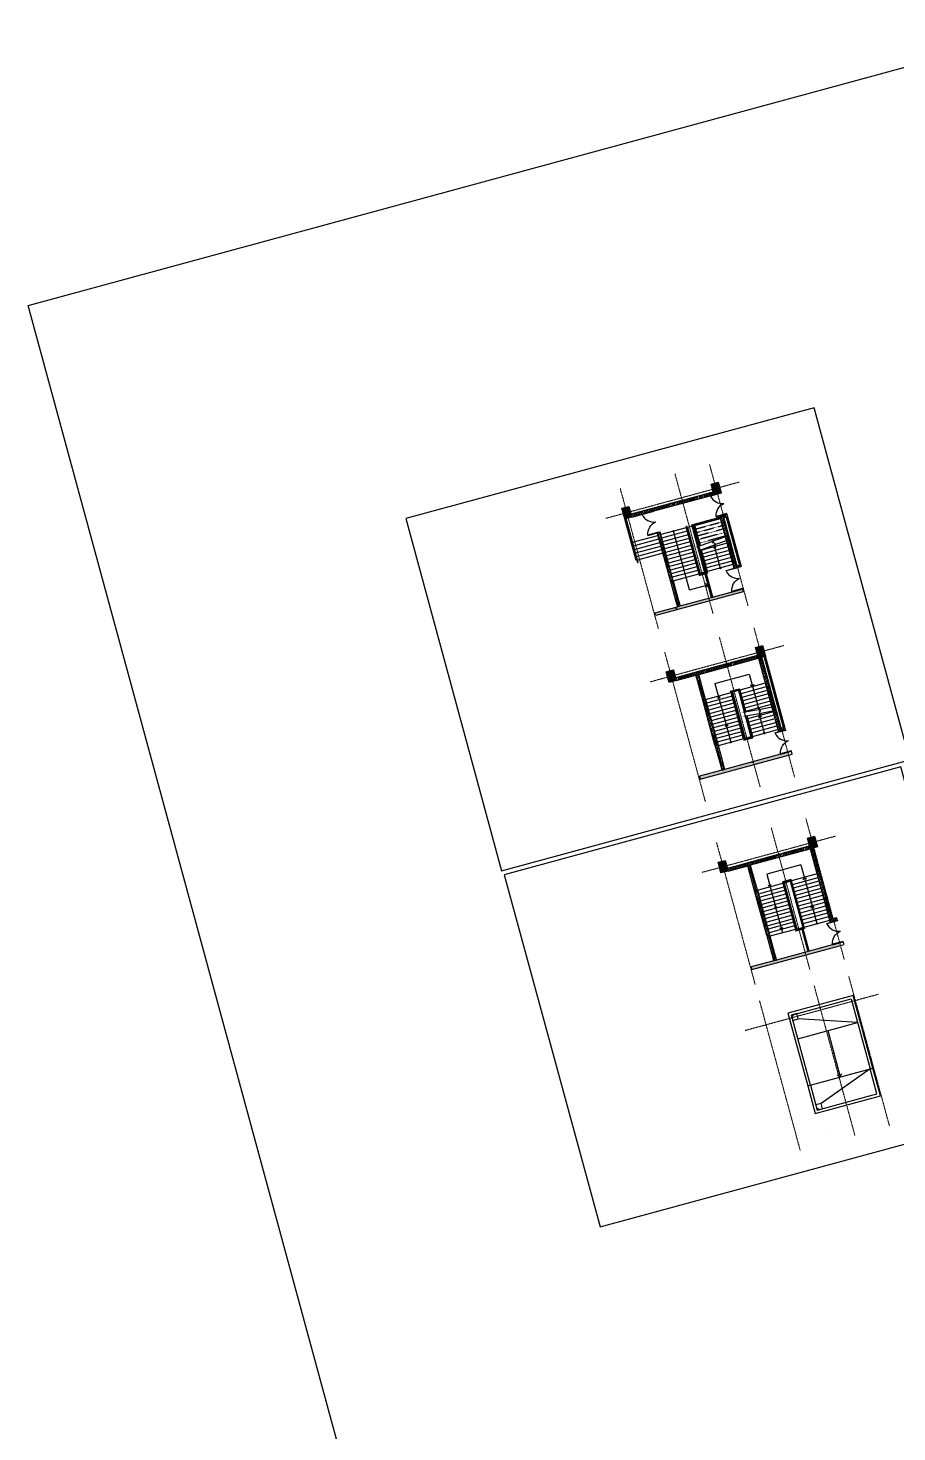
# Model space of a CAD drawing. Header units: millimetres. Extents: x -31731215 to 29997125, y -14487545 to 25622576.
# Drawn here: x 1747595 to 1818313, y -1096915 to -982623 of the extents above; entities that cross this region are included whole.
import ezdxf

# ---------------------------------------------------------------- set-up
doc = ezdxf.new("R2010")
doc.units = ezdxf.units.MM
doc.header["$MEASUREMENT"] = 0
for name, pattern in [('1', [0]), ('ACAD_ISO10W100', [18, 12, -3, 0, -3]), ('HIDDEN', [0.375, 0.25, -0.125])]:
    doc.linetypes.add(name, pattern=pattern)
for name, color, linetype in [('A-LIGHT', 8, 'Continuous'), ('OFFICE$FURN', 2, 'Continuous'), ('OFFICE$NOTSOBACK', 6, 'Continuous'), ('OFFICE$STAIRS', 5, 'Continuous'), ('OFFICE$WALLS', 10, 'Continuous'), ('SITE$COLUMNS', 10, 'Continuous')]:
    doc.layers.add(name, color=color, linetype=linetype)
doc.layers.add('HATCH', color=8, linetype='1', lineweight=18)
doc.layers.add('structure grid', color=8, linetype='ACAD_ISO10W100', lineweight=15)
doc.layers.add('SITE$0', color=7, linetype='Continuous', true_color=0x000000)
pattern_1 = [(60.208688, (672.9, -1309.12), (-130.17612, 74.526357), []), (60.208688, (741.13, -1290.57), (-130.17612, 74.526357), [])]
pattern_2 = [(60.208688, (4894.16, -16823.26), (-130.17612, 74.526357), []), (60.208688, (4962.39, -16804.71), (-130.17612, 74.526357), [])]

# ---------------------------------------------------------------- blocks, each defined once
blk = doc.blocks.new('column 1000 01')
h = blk.add_hatch(color=256)
h.dxf.hatch_style = 1
h.paths.add_polyline_path([(43238, 30170), (43238, 29570), (44138, 29570), (44138, 30170)])
at = {"layer": 'SITE$0', "color": 0, "linetype": 'ByBlock', "lineweight": -2}
blk.add_lwpolyline([(43238, 30170), (43238, 29570), (44138, 29570), (44138, 30170)], close=True, dxfattribs=at)
blk = doc.blocks.new('door')
blk.add_lwpolyline([(-33242, 86395), (-33205, 86395), (-33204, 85495), (-33241, 85495), (-33242, 86395)])
blk.add_arc((-33407, 86552), 1076, 280.87775, 351.69853)

msp = doc.modelspace()

# ---------------------------------------------------------------- hatches: boundary and pattern name
at = {"layer": 'HATCH', "transparency": 33554630}
h = msp.add_hatch(dxfattribs=at)
h.set_pattern_fill('ANSI32', color=256, scale=400)
h.set_pattern_definition(pattern_1)
h.paths.add_polyline_path([(1796676.32, -1022209.711), (1796736.198, -1022429.847), (1797576.972, -1022201.276), (1797576.798, -1022200.633), (1798445.451, -1021965.174), (1800897.06, -1021298.688), (1800837.424, -1021079.322)])
h.paths.add_polyline_path([(1800897.06, -1021298.688), (1803133.809, -1020690.612), (1803133.431, -1020689.217), (1803422.748, -1020610.794), (1803363.526, -1020393.068), (1801121.166, -1021002.241), (1800837.424, -1021079.323)])
at = {"layer": 'HATCH'}
h = msp.add_hatch(dxfattribs=at)
h.set_pattern_fill('AR-CONC', color=256, scale=400)
h.set_pattern_definition([(65.20869, (673, -1309), (2834.406, 510.4338), [300, -3300]), (10.20869, (673, -1309), (-1324.874, 2757.794), [240, -2640]), (115.66013, (909, -1266.6), (1509.532, 3268.2278), [254.9608, -2804.5684]), (61.39289, (463, -537), (4293.1385, 481.012), [450, -4950]), (111.84432, (821, -497), (2585.5245, 4740.787), [382.441, -4206.855]), (6.39285, (463, -537), (2585.525, 4740.787), [360, -3960]), (36.20869, (901.5, -625.2), (2726.4906, -927.7118), [300, -3300]), (341.20869, (901.5, -625.2), (178.244, 3054.3327), [240, -2640]), (86.66013, (1128.7, -702.5), (2904.7347, 2126.621), [254.9608, -2804.5684]), (52.70869, (672.9, -1309.1), (-302.3836, 1297.69913), [0, -2608, 0, -2680, 0, -2650]), (22.70869, (672.9, -1309.1), (601.5512, 1798.4424), [0, -1528, 0, -2548, 0, -1010]), (342.70869, (-187.9, -1543.1), (2084.1727, 473.1026), [0, -1000, 0, -3120, 0, -4140]), (332.70869, (-573.8, -1648), (2146, 998.3577), [0, -1300, 0, -2072, 0, -2940])])
h.paths.add_polyline_path([(1805748.683, -1028289.86), (1805748.421, -1028288.898), (1805526.487, -1028349.275), (1805526.492, -1028349.292), (1803339.789, -1028944.182), (1803339.791, -1028944.192), (1803228.997, -1028974.312), (1803228.999, -1028974.322), (1803339.789, -1028944.182), (1801758.862, -1023136.139), (1803947.332, -1022544.602), (1803917.271, -1022434.103), (1801618.244, -1023055.524), (1803228.997, -1028974.312), (1803339.791, -1028944.192), (1803339.789, -1028944.182), (1800665.236, -1029671.792), (1800443.877, -1029734.283), (1798620.054, -1030230.058), (1798680.392, -1030452.003), (1805809.585, -1028513.883)])
h = msp.add_hatch(dxfattribs=at)
h.set_pattern_fill('ANSI32', color=256, scale=400)
h.set_pattern_definition(pattern_1)
h.paths.add_polyline_path([(1804176.718, -1022511.62), (1804536.676, -1022413.763), (1804476.123, -1022191.025), (1803894.181, -1022349.23), (1805053.728, -1026611.504), (1805275.662, -1026551.127), (1805634.366, -1026453.663), (1805604.197, -1026342.691), (1805245.504, -1026440.273)])
h.paths.add_polyline_path([(1799034.19, -1023670.447), (1798812.246, -1023730.784), (1799887.542, -1027687.856), (1800109.489, -1027627.527)])
h = msp.add_hatch(dxfattribs=at)
h.set_pattern_fill('ANSI32', color=256, scale=400)
h.set_pattern_definition(pattern_1)
h.paths.add_polyline_path([(1801758.862, -1023136.139), (1803947.332, -1022544.602), (1803917.271, -1022434.103), (1801618.244, -1023055.524), (1803228.997, -1028974.312), (1803339.791, -1028944.192)])
h = msp.add_hatch(dxfattribs=at)
h.set_pattern_fill('AR-CONC', color=256, scale=40)
h.set_pattern_definition([(65.208688, (672.9, -1309.12), (283.4406, 51.043383), [30, -330]), (10.208688, (672.9, -1309.12), (-132.487403, 275.7794), [24, -264]), (115.660132, (696.52, -1304.86), (150.953196, 326.82278), [25.496077, -280.456845]), (61.392888, (651.9, -1231.92), (429.31385, 48.101213), [45, -495]), (111.844323, (687.7, -1227.9), (258.552455, 474.078715), [38.24414, -420.6855]), (6.392852, (651.9, -1231.9), (258.552455, 474.078715), [36, -396]), (36.208688, (695.76, -1240.72), (272.649057, -92.77118), [30, -330]), (341.208688, (695.76, -1240.72), (17.824414, 305.433267), [24, -264]), (86.660132, (718.48, -1248.45), (290.473468, 212.662085), [25.496076, -280.456845]), (52.7086876, (672.9, -1309.12), (-30.238359, 129.7699135), [0, -260.8, 0, -268, 0, -265]), (22.708688, (672.9, -1309.12), (60.155115, 179.844241), [0, -152.8, 0, -254.8, 0, -101]), (342.7086876, (586.82, -1332.52), (208.4172686, 47.3102595), [0, -100, 0, -312, 0, -414]), (332.708688, (548.23, -1343.01), (214.599996, 99.835765), [0, -130, 0, -207.2, 0, -294])])
h.paths.add_polyline_path([(1798620.054, -1030230.058), (1800443.877, -1029734.283), (1800665.236, -1029671.792), (1805526.492, -1028349.292), (1805526.487, -1028349.275), (1805748.421, -1028288.898), (1805748.683, -1028289.86), (1805809.585, -1028513.883), (1798680.392, -1030452.003)])
h = msp.add_hatch(dxfattribs=at)
h.set_pattern_fill('ANSI32', color=256, scale=400)
h.set_pattern_definition(pattern_1)
h.paths.add_polyline_path([(1800520.785, -1029140.361), (1800370.8, -1029181.13), (1800370.8, -1029181.131), (1800448.666, -1029159.963), (1800434.991, -1029109.661), (1800357.125, -1029130.829), (1800370.8, -1029181.13), (1800448.666, -1029159.964), (1800448.666, -1029159.963), (1800370.8, -1029181.131), (1800298.759, -1029200.711), (1800443.877, -1029734.283), (1800665.236, -1029671.792)])
h = msp.add_hatch(dxfattribs=at)
h.set_pattern_fill('ANSI32', color=256, scale=400)
h.set_pattern_definition(pattern_1)
h.paths.add_polyline_path([(1806981.539, -1033701.393), (1804739.129, -1034310.579), (1801897.814, -1035082.456), (1800299.73, -1035516.57), (1800359.577, -1035736.713), (1801957.576, -1035302.286), (1802102.571, -1035835.864), (1802174.61, -1035816.277), (1802174.609, -1035816.276), (1802252.475, -1035795.107), (1802324.592, -1035775.497), (1802179.521, -1035241.949), (1807041.014, -1033920.319)])
h.paths.add_polyline_path([(1807203.495, -1033641.095), (1806981.539, -1033701.393), (1807041.014, -1033920.319), (1808672.929, -1039923.167), (1809253.797, -1039765.254), (1809193.244, -1039542.516), (1808833.287, -1039640.373)])
h.paths.add_polyline_path([(1802735.847, -1037288.343), (1802513.765, -1037348.726), (1803505.504, -1040996.194), (1803727.451, -1040935.866)])
h = msp.add_hatch(dxfattribs=at)
h.set_pattern_fill('AR-CONC', color=256, scale=40)
h.set_pattern_definition([(65.208688, (4290.86, -14617.45), (283.4406, 51.043383), [30, -330]), (10.208688, (4290.86, -14617.45), (-132.487403, 275.7794), [24, -264]), (115.660132, (4314.48, -14613.2), (150.953196, 326.82278), [25.496077, -280.456845]), (61.392888, (4269.88, -14540.26), (429.31385, 48.101213), [45, -495]), (111.844323, (4305.65, -14536.25), (258.552455, 474.078715), [38.24414, -420.6855]), (6.392852, (4269.88, -14540.26), (258.552455, 474.078715), [36, -396]), (36.208688, (4313.72, -14549.06), (272.649057, -92.77118), [30, -330]), (341.208688, (4313.72, -14549.06), (17.824414, 305.433267), [24, -264]), (86.660132, (4336.44, -14556.8), (290.473468, 212.662085), [25.496076, -280.456845]), (52.7086876, (4290.86, -14617.45), (-30.238359, 129.7699135), [0, -260.8, 0, -268, 0, -265]), (22.708688, (4290.86, -14617.45), (60.155115, 179.844241), [0, -152.8, 0, -254.8, 0, -101]), (342.7086876, (4204.79, -14640.85), (208.4172686, 47.3102595), [0, -100, 0, -312, 0, -414]), (332.708688, (4166.19, -14651.35), (214.599996, 99.835765), [0, -130, 0, -207.2, 0, -294])])
h.paths.add_polyline_path([(1802238.017, -1043538.397), (1804061.84, -1043042.622), (1804283.198, -1042980.13), (1809144.454, -1041657.63), (1809144.45, -1041657.614), (1809366.384, -1041597.237), (1809366.645, -1041598.198), (1809427.547, -1041822.222), (1802298.354, -1043760.341)])
h = msp.add_hatch(dxfattribs=at)
h.set_pattern_fill('ANSI32', color=256, scale=400)
h.set_pattern_definition(pattern_1)
h.paths.add_polyline_path([(1804138.747, -1042448.7), (1803988.762, -1042489.468), (1803988.763, -1042489.47), (1804066.628, -1042468.301), (1804052.953, -1042417.999), (1803975.088, -1042439.168), (1803988.762, -1042489.468), (1804066.629, -1042468.303), (1804066.628, -1042468.301), (1803988.763, -1042489.47), (1803916.722, -1042509.05), (1804061.84, -1043042.622), (1804283.786, -1042982.293)])
h = msp.add_hatch(dxfattribs=at)
h.set_pattern_fill('ANSI32', color=256, scale=400)
h.set_pattern_definition(pattern_2)
h.paths.add_polyline_path([(1811202.795, -1049215.542), (1808960.385, -1049824.728), (1806119.07, -1050596.605), (1804520.986, -1051030.719), (1804580.833, -1051250.861), (1806178.833, -1050816.434), (1806323.827, -1051350.013), (1806395.866, -1051330.426), (1806395.866, -1051330.424), (1806473.731, -1051309.256), (1806545.848, -1051289.646), (1806400.777, -1050756.097), (1811262.27, -1049434.467)])
h.paths.add_polyline_path([(1811424.751, -1049155.244), (1811202.795, -1049215.542), (1811262.27, -1049434.467), (1812894.185, -1055437.316), (1813475.053, -1055279.403), (1813414.5, -1055056.665), (1813054.543, -1055154.522)])
h.paths.add_polyline_path([(1806957.103, -1052802.491), (1806735.021, -1052862.875), (1807726.76, -1056510.343), (1807948.707, -1056450.015)])
h = msp.add_hatch(dxfattribs=at)
h.set_pattern_fill('ANSI32', color=256, scale=400)
h.set_pattern_definition(pattern_1)
h.paths.add_polyline_path([(1810652.646, -1055836.082), (1810542.142, -1055866.124), (1811067.095, -1057797.115), (1811177.594, -1057767.054)])
h = msp.add_hatch(dxfattribs=at)
h.set_pattern_fill('AR-CONC', color=256, scale=40)
h.set_pattern_definition([(65.208688, (8508.74, -30132.52), (283.4406, 51.043383), [30, -330]), (10.208688, (8508.74, -30132.52), (-132.487403, 275.7794), [24, -264]), (115.660132, (8532.36, -30128.27), (150.953196, 326.82278), [25.496077, -280.456845]), (61.392888, (8487.75, -30055.32), (429.31385, 48.101213), [45, -495]), (111.844323, (8523.53, -30051.3), (258.552455, 474.078715), [38.24414, -420.6855]), (6.392852, (8487.75, -30055.32), (258.552455, 474.078715), [36, -396]), (36.208688, (8531.6, -30064.13), (272.649057, -92.77118), [30, -330]), (341.208688, (8531.6, -30064.13), (17.824414, 305.433267), [24, -264]), (86.660132, (8554.32, -30071.86), (290.473468, 212.662085), [25.496076, -280.456845]), (52.7086876, (8508.74, -30132.52), (-30.238359, 129.7699135), [0, -260.8, 0, -268, 0, -265]), (22.708688, (8508.74, -30132.52), (60.155115, 179.844241), [0, -152.8, 0, -254.8, 0, -101]), (342.7086876, (8422.66, -30155.92), (208.4172686, 47.3102595), [0, -100, 0, -312, 0, -414]), (332.708688, (8384.06, -30166.42), (214.599996, 99.835765), [0, -130, 0, -207.2, 0, -294])])
h.paths.add_polyline_path([(1806455.894, -1059053.464), (1808279.716, -1058557.69), (1808501.075, -1058495.198), (1813362.331, -1057172.698), (1813362.327, -1057172.681), (1813584.261, -1057112.305), (1813584.522, -1057113.266), (1813645.424, -1057337.289), (1806516.231, -1059275.409)])
h = msp.add_hatch(dxfattribs=at)
h.set_pattern_fill('ANSI32', color=256, scale=400)
h.set_pattern_definition(pattern_2)
h.paths.add_polyline_path([(1808360.003, -1057962.849), (1808210.019, -1058003.617), (1808210.019, -1058003.619), (1808287.884, -1057982.45), (1808274.209, -1057932.148), (1808196.344, -1057953.316), (1808210.019, -1058003.617), (1808287.885, -1057982.452), (1808287.884, -1057982.45), (1808210.019, -1058003.619), (1808137.978, -1058023.199), (1808283.096, -1058556.771), (1808505.043, -1058496.442)])

# ---------------------------------------------------------------- linework, layer by layer
msp.add_lwpolyline([(1747595.357, -1005202.742), (1830654.474, -982622.555), (1864319.103, -1106454.76), (1781259.986, -1129034.946)], close=True)
at = {"layer": 'A-LIGHT', "linetype": 'ByBlock', "lineweight": -2}
for p, q in [((1805466.936, -1036547.231, 0), (1805409.03, -1036562.943, 0)), ((1807598.571, -1035968.819, 0), (1805524.842, -1036531.518, 0)), ((1807677.218, -1036258.326, 0), (1805603.629, -1036820.988, 0)), ((1807755.865, -1036547.834, 0), (1805682.415, -1037110.458, 0)), ((1807834.512, -1036837.341, 0), (1805761.201, -1037399.927, 0)), ((1807913.243, -1037126.826, 0), (1805840.211, -1037689.337, 0)), ((1807991.807, -1037416.356, 0), (1805918.774, -1037978.867, 0)), ((1808070.454, -1037705.864, 0), (1805997.56, -1038268.337, 0)), ((1806959.246, -1052804.35, 0), (1809032.439, -1052239.68, 0)), ((1807038, -1053093.828, 0), (1809111.054, -1052529.197, 0)), ((1809090.33, -1052223.913, 0), (1809148.221, -1052208.145, 0)), ((1809148.153, -1052207.894, 0), (1810170.212, -1055967.444, 0)), ((1809168.343, -1052513.593, 0), (1809226.234, -1052497.825, 0)), ((1807116.754, -1053383.307, 0), (1809189.669, -1052818.713, 0)), ((1807195.508, -1053672.785, 0), (1809268.284, -1053108.229, 0)), ((1807274.178, -1053962.287, 0), (1809346.676, -1053397.807, 0)), ((1807353.017, -1054251.742, 0), (1809425.514, -1053687.262, 0)), ((1809247.181, -1052803.049, 0), (1809305.072, -1052787.281, 0)), ((1809326.019, -1053092.504, 0), (1809383.911, -1053076.737, 0)), ((1809404.858, -1053381.96, 0), (1809462.749, -1053366.192, 0)), ((1809483.696, -1053671.415, 0), (1809541.587, -1053655.648, 0)), ((1807431.771, -1054541.221, 0), (1809504.129, -1053976.778, 0)), ((1807510.609, -1054830.676, 0), (1809582.967, -1054266.234, 0)), ((1807589.279, -1055120.178, 0), (1809661.359, -1054555.811, 0)), ((1807668.033, -1055409.656, 0), (1809739.974, -1054845.328, 0)), ((1809562.534, -1053960.871, 0), (1809620.425, -1053945.103, 0)), ((1809641.372, -1054250.326, 0), (1809699.263, -1054234.559, 0)), ((1809719.935, -1054539.857, 0), (1809777.826, -1054524.089, 0)), ((1809798.636, -1054829.35, 0), (1809856.527, -1054813.582, 0)), ((1807746.787, -1055699.135, 0), (1809818.589, -1055134.844, 0)), ((1809896.856, -1055423.077, 0), (1807824.924, -1055986.346, 0)), ((1809975.164, -1055711.129, 0), (1807903.233, -1056274.397, 0)), ((1810053.473, -1055999.18, 0), (1807981.542, -1056562.448, 0)), ((1809877.337, -1055118.843, 0), (1809935.228, -1055103.075, 0)), ((1810013.595, -1055391.341, 0), (1809955.696, -1055407.081, 0)), ((1810091.903, -1055679.392, 0), (1810034.005, -1055695.132, 0)), ((1810170.212, -1055967.444, 0), (1810112.314, -1055983.184, 0))]:
    msp.add_line(p, q, dxfattribs=at)
at = {"layer": 'A-LIGHT', "linetype": 'ByBlock', "lineweight": -2, "elevation": 0}
for points in [[(1803494.912, -1035984.045), (1806283.281, -1035226.008), (1807034.007, -1037987.1)], [(1806658.837, -1036055.145), (1806561.558, -1036250.528), (1806401.298, -1036127.627)], [(1810505.787, -1050739.817), (1807717.418, -1051497.855), (1808467.95, -1054259)], [(1807813.342, -1052403.012), (1807996.153, -1052522.251), (1808072.13, -1052335.127)], [(1809017.588, -1056280.792), (1808467.95, -1054259)], [(1808757.772, -1055876.715), (1808940.696, -1055995.78), (1809016.496, -1055808.584)], [(1810170.212, -1055967.444), (1810542.195, -1055866.318)], [(1815109.618, -1063586.524), (1810275.733, -1063294.348)], [(1812678.734, -1064247.377), (1813701.859, -1068010.765)], [(1816132.718, -1067349.905), (1812144.616, -1070163.695)], [(1813444.246, -1067849.821), (1813701.859, -1068010.765), (1813833.533, -1067738.059)]]:
    msp.add_lwpolyline(points, dxfattribs=at)
at = {"layer": 'A-LIGHT', "linetype": 'ByBlock', "lineweight": -2}
for points in [[(1805949.448, -1038322.104), (1805466.859, -1036546.947)], [(1805524.75, -1036531.18), (1806009.134, -1038311.118)], [(1809032.347, -1052239.342), (1810085.953, -1056118.909), (1810685.243, -1055955.988)], [(1810669.495, -1055898.061), (1810129.11, -1056044.968), (1809090.253, -1052223.629)], [(1808515.599, -1054143.627), (1808467.95, -1054259), (1808356.64, -1054187.878)]]:
    msp.add_lwpolyline(points, dxfattribs=at)
at = {"layer": 'A-LIGHT', "linetype": 'ByBlock', "lineweight": -2, "elevation": 0}
for points in [[(1809841.494, -1063412.399), (1810275.733, -1063294.348), (1810157.682, -1062860.109), (1809723.443, -1062978.16)], [(1811828.427, -1070715.986), (1812262.667, -1070597.935), (1812144.616, -1070163.695), (1811710.376, -1070281.746)]]:
    msp.add_lwpolyline(points, close=True, dxfattribs=at)
at = {"layer": 'A-LIGHT', "linetype": 'ByBlock', "lineweight": -2}
for centre in [(1809794.172, -1063027.26), (1811878.194, -1070632.983)]:
    msp.add_circle(centre, 50, dxfattribs=at)
for points in [[(1809801.752, -1062977.838), (1809779.317, -1062997.016), (1809781.349, -1063023.244), (1809807.084, -1063034.357), (1809813.814, -1063067.191), (1809797.541, -1063077.146)], [(1811885.774, -1070583.561), (1811863.339, -1070602.739), (1811865.37, -1070628.967), (1811891.106, -1070640.08), (1811897.836, -1070672.914), (1811881.563, -1070682.869)]]:
    msp.add_spline(points, degree=3, dxfattribs=at)
at = {"layer": 'Defpoints'}
for points in [[(1786139.394, -1051222.159), (1819370.808, -1042187.972), (1811579.444, -1013528.163), (1778348.03, -1022562.35)], [(1794146.583, -1080215.141), (1826425.804, -1071439.815), (1818634.44, -1042780.007), (1786355.219, -1051555.333)]]:
    msp.add_lwpolyline(points, close=True, dxfattribs=at)
at = {"layer": 'HATCH', "elevation": 0}
for points in [[(1807041.014, -1033920.319), (1806981.539, -1033701.393)], [(1800299.73, -1035516.57), (1800359.577, -1035736.713)]]:
    msp.add_lwpolyline(points, dxfattribs=at)
at = {"layer": 'OFFICE$NOTSOBACK', "linetype": 'ByBlock', "lineweight": -2}
for p, q in [((1802367.551, -1025146.432, 0), (1802309.66, -1025162.2, 0)), ((1804498.315, -1024566.082, 0), (1802425.956, -1025130.524, 0)), ((1804577.069, -1024855.561, 0), (1802504.571, -1025420.041, 0)), ((1804655.907, -1025145.016, 0), (1802583.409, -1025709.496, 0)), ((1802446.389, -1025435.887, 0), (1802388.498, -1025451.655, 0)), ((1802525.228, -1025725.343, 0), (1802467.336, -1025741.111, 0)), ((1802604.066, -1026014.799, 0), (1802546.175, -1026030.566, 0)), ((1802682.904, -1026304.254, 0), (1802625.013, -1026320.022, 0)), ((1804734.577, -1025434.517, 0), (1802661.801, -1025999.073, 0)), ((1804813.331, -1025723.996, 0), (1802740.416, -1026288.59, 0)), ((1804892.085, -1026013.474, 0), (1802819.031, -1026578.106, 0)), ((1804970.839, -1026302.953, 0), (1802897.646, -1026867.622, 0)), ((1802761.742, -1026593.71, 0), (1802703.851, -1026609.477, 0)), ((1802839.755, -1026883.39, 0), (1802781.864, -1026899.158, 0)), ((1802840.58, -1026883.165, 0), (1802782.689, -1026898.933, 0)), ((1805467.761, -1036547.007, 0), (1805409.855, -1036562.719, 0)), ((1802735.849, -1037288.351, 0), (1804812.193, -1036724.942, 0)), ((1804890.756, -1037014.473, 0), (1802814.55, -1037577.844, 0)), ((1804969.319, -1037304.003, 0), (1802893.251, -1037867.337, 0)), ((1805047.882, -1037593.533, 0), (1802971.951, -1038156.83, 0)), ((1805546.325, -1036836.537, 0), (1805488.418, -1036852.25, 0)), ((1805624.888, -1037126.067, 0), (1805566.982, -1037141.78, 0)), ((1805703.451, -1037415.598, 0), (1805645.545, -1037431.31, 0)), ((1805782.014, -1037705.128, 0), (1805724.108, -1037720.841, 0)), ((1805126.445, -1037883.064, 0), (1803049.368, -1038446.672, 0)), ((1805205.008, -1038172.594, 0), (1803127.931, -1038736.202, 0)), ((1805283.571, -1038462.124, 0), (1803207.549, -1039025.446, 0)), ((1805860.577, -1037994.658, 0), (1805802.671, -1038010.371, 0)), ((1805939.14, -1038284.189, 0), (1805881.234, -1038299.901, 0)), ((1811820.736, -1051480.289, 0), (1809744.929, -1052045.671, 0)), ((1809089.505, -1052224.137, 0), (1809147.396, -1052208.37, 0)), ((1809823.767, -1052335.126, 0), (1811899.437, -1051769.782, 0)), ((1809902.606, -1052624.582, 0), (1811978.138, -1052059.275, 0)), ((1809981.444, -1052914.037, 0), (1812056.838, -1052348.768, 0)), ((1810060.282, -1053203.493, 0), (1812136.822, -1052637.912, 0)), ((1810139.12, -1053492.949, 0), (1812215.661, -1052927.367, 0)), ((1810217.958, -1053782.404, 0), (1812293.444, -1053217.11, 0))]:
    msp.add_line(p, q, dxfattribs=at)
at = {"layer": 'OFFICE$NOTSOBACK', "linetype": 'ByBlock', "lineweight": -2, "elevation": 0}
for points in [[(1804598.256, -1023953.954), (1803417.719, -1024368.805), (1803313.391, -1024242.69), (1803389.592, -1024559.26), (1803292.515, -1024421.776), (1802012.761, -1024886.517)], [(1804737.734, -1024249.779), (1803557.197, -1024664.631), (1803452.869, -1024538.516), (1803529.07, -1024855.085), (1803431.992, -1024717.602), (1802110.812, -1025198.15)], [(1802185.132, -1027061.658), (1802216.62, -1027177.484), (1802929.303, -1026983.736), (1802897.675, -1026867.615)], [(1802243.06, -1027045.91), (1802258.8, -1027103.809), (1802855.6, -1026941.565), (1802839.755, -1026883.39)], [(1803494.912, -1035984.045), (1804246.156, -1038743.624)], [(1804812.159, -1036724.932), (1804780.671, -1036609.106), (1805493.353, -1036415.358), (1805524.871, -1036531.51)], [(1804870.086, -1036709.184), (1804854.346, -1036651.285), (1805451.147, -1036489.041), (1805466.936, -1036547.231)], [(1803955.892, -1037126.141), (1803773.081, -1037006.902), (1803697.103, -1037194.026)], [(1808437.062, -1037857.414), (1807208.977, -1038097.363), (1807182.859, -1038258.94), (1807088.295, -1037947.363), (1807074.186, -1038115.073), (1805775.774, -1038354.073)], [(1808466.557, -1038183.139), (1807238.472, -1038423.088), (1807212.355, -1038584.666), (1807117.79, -1038273.088), (1807103.682, -1038440.799), (1805858.519, -1038670.702)], [(1810505.787, -1050739.817), (1811255.105, -1053499.919)], [(1809744.953, -1052045.645), (1809713.465, -1051929.819), (1809000.783, -1052123.566), (1809032.41, -1052239.688)], [(1809687.026, -1052061.393), (1809671.286, -1052003.494), (1809074.485, -1052165.738), (1809090.33, -1052223.913)], [(1809148.221, -1052208.145), (1809629.128, -1052077.137)], [(1810686.494, -1051958.107), (1810783.773, -1051762.724), (1810944.033, -1051885.625)], [(1811049.289, -1068731.901), (1811665.524, -1070998.663), (1816970.647, -1069555.409), (1816354.663, -1067289.568)], [(1811049.289, -1068731.901), (1816354.389, -1067289.641)], [(1811271.233, -1068671.563), (1811827.12, -1070716.341), (1816688.376, -1069393.842), (1816132.718, -1067349.905)]]:
    msp.add_lwpolyline(points, dxfattribs=at)
at = {"layer": 'OFFICE$NOTSOBACK', "linetype": 'ByBlock', "lineweight": -2}
for points in [[(1802357.244, -1025108.516), (1802839.832, -1026883.674)], [(1802897.738, -1026867.961), (1802414.278, -1025087.772)], [(1803414.487, -1024963.675), (1803462.135, -1024848.303), (1803573.445, -1024919.425)], [(1803462.135, -1024848.303), (1803935.164, -1026585.037)], [(1806934.504, -1037911.732), (1807034.007, -1037987.1), (1807093.987, -1037869.412)]]:
    msp.add_lwpolyline(points, dxfattribs=at)
msp.add_circle((1803935.164, -1026585.037, 0), 52.736, dxfattribs=at)
at = {"layer": 'OFFICE$STAIRS', "linetype": 'ByBlock', "lineweight": -2}
for p, q in [((1796158.998, -1022586.806, 0), (1796683.669, -1024516.76, 0)), ((1801876.612, -1023108.123, 0), (1803948.544, -1022544.854, 0)), ((1796799.466, -1024485.28, 0), (1798864.296, -1023923.941, 0)), ((1801160.26, -1023298.71, 0), (1799085.966, -1023863.679, 0)), ((1801239.098, -1023588.165, 0), (1799164.804, -1024153.135, 0)), ((1801317.936, -1023877.621, 0), (1799243.642, -1024442.59, 0)), ((1801221.006, -1023286.382, 0), (1801277.112, -1023271.101, 0)), ((1801297.002, -1023572.443, 0), (1801354.893, -1023556.676, 0)), ((1801375.84, -1023861.899, 0), (1801433.731, -1023846.131, 0)), ((1801759.873, -1023139.859, 0), (1801817.772, -1023124.119, 0)), ((1802781.932, -1026899.409, 0), (1801759.873, -1023139.859, 0)), ((1801838.182, -1023427.91, 0), (1801896.08, -1023412.17, 0)), ((1801916.491, -1023715.962, 0), (1801974.389, -1023700.222, 0)), ((1802052.749, -1023988.46, 0), (1801994.858, -1024004.227, 0)), ((1796683.669, -1024516.76, 0), (1796741.567, -1024501.02, 0)), ((1796762.369, -1024806.253, 0), (1796820.268, -1024790.513, 0)), ((1796841.07, -1025095.746, 0), (1796898.969, -1025080.006, 0)), ((1796878.167, -1024774.773, 0), (1798942.997, -1024213.434, 0)), ((1796956.867, -1025064.266, 0), (1799021.697, -1024502.927, 0)), ((1797035.568, -1025353.759, 0), (1799100.398, -1024792.42, 0)), ((1797114.269, -1025643.252, 0), (1799179.099, -1025081.914, 0)), ((1801396.774, -1024167.076, 0), (1799322.343, -1024732.083, 0)), ((1801475.612, -1024456.532, 0), (1799401.043, -1025021.576, 0)), ((1801554.451, -1024745.988, 0), (1799478.965, -1025311.282, 0)), ((1801633.289, -1025035.443, 0), (1799558.444, -1025600.562, 0)), ((1801454.678, -1024151.355, 0), (1801512.569, -1024135.587, 0)), ((1801534.754, -1024440.474, 0), (1801592.645, -1024424.706, 0)), ((1801612.354, -1024730.266, 0), (1801670.245, -1024714.498, 0)), ((1801692.155, -1025019.46, 0), (1801750.046, -1025003.692, 0)), ((1802131.449, -1024277.953, 0), (1802073.558, -1024293.72, 0)), ((1802210.15, -1024567.446, 0), (1802152.259, -1024583.213, 0)), ((1796919.771, -1025385.239, 0), (1796977.669, -1025369.499, 0)), ((1796998.471, -1025674.732, 0), (1797056.37, -1025658.992, 0)), ((1801712.127, -1025324.899, 0), (1799636.641, -1025890.193, 0)), ((1801790.965, -1025614.354, 0), (1799714.425, -1026179.935, 0)), ((1801869.803, -1025903.81, 0), (1799793.263, -1026469.391, 0)), ((1801948.641, -1026193.265, 0), (1799873.247, -1026758.534, 0)), ((1801770.031, -1025309.177, 0), (1801827.922, -1025293.409, 0)), ((1801848.869, -1025598.632, 0), (1801906.76, -1025582.865, 0)), ((1801927.707, -1025888.088, 0), (1801985.598, -1025872.32, 0)), ((1802006.545, -1026177.544, 0), (1802064.436, -1026161.776, 0)), ((1802027.48, -1026482.721, 0), (1799951.948, -1027048.027, 0)), ((1802106.318, -1026772.176, 0), (1800030.648, -1027337.52, 0)), ((1800109.349, -1027627.014, 0), (1802185.156, -1027061.632, 0)), ((1802085.383, -1026466.999, 0), (1802143.274, -1026451.231, 0)), ((1802164.221, -1026756.455, 0), (1802222.113, -1026740.687, 0)), ((1802243.06, -1027045.91, 0), (1802300.951, -1027030.143, 0)), ((1805408.962, -1036562.692, 0), (1806431.021, -1040322.242, 0)), ((1804870.086, -1036709.184, 0), (1804927.992, -1036693.471, 0)), ((1804927.986, -1036693.448, 0), (1805949.588, -1040457.291, 0)), ((1804948.649, -1036998.714, 0), (1805006.556, -1036983.002, 0)), ((1805027.213, -1037288.245, 0), (1805085.119, -1037272.532, 0)), ((1805105.776, -1037577.775, 0), (1805163.682, -1037562.062, 0)), ((1805362.134, -1038751.655, 0), (1803286.754, -1039314.802, 0)), ((1805184.339, -1037867.305, 0), (1805242.245, -1037851.593, 0)), ((1805262.902, -1038156.836, 0), (1805320.808, -1038141.123, 0)), ((1805341.465, -1038446.366, 0), (1805399.371, -1038430.653, 0)), ((1805420.991, -1038735.635, 0), (1805478.897, -1038719.922, 0)), ((1806096.541, -1038863.175, 0), (1806038.635, -1038878.887, 0)), ((1808227.748, -1038284.879, 0), (1806155.133, -1038847.276, 0)), ((1808306.395, -1038574.386, 0), (1806233.919, -1039136.746, 0)), ((1808385.043, -1038863.894, 0), (1806312.705, -1039426.216, 0)), ((1805440.697, -1039041.185, 0), (1803364.675, -1039604.507, 0)), ((1805519.261, -1039330.715, 0), (1803444.155, -1039893.788, 0)), ((1805597.824, -1039620.246, 0), (1803522.856, -1040183.281, 0)), ((1805676.387, -1039909.776, 0), (1803601.557, -1040472.774, 0)), ((1805498.591, -1039025.427, 0), (1805556.497, -1039009.714, 0)), ((1805578.392, -1039314.62, 0), (1805636.298, -1039298.908, 0)), ((1805655.717, -1039604.487, 0), (1805713.623, -1039588.775, 0)), ((1805734.28, -1039894.018, 0), (1805792.186, -1039878.305, 0)), ((1806175.242, -1039152.668, 0), (1806117.336, -1039168.38, 0)), ((1806253.943, -1039442.161, 0), (1806196.036, -1039457.873, 0)), ((1806274.403, -1039746.139, 0), (1806332.302, -1039730.399, 0)), ((1806352.712, -1040034.19, 0), (1806410.611, -1040018.45, 0)), ((1806391.143, -1039714.403, 0), (1808463.074, -1039151.134, 0)), ((1806469.451, -1040002.454, 0), (1808541.383, -1039439.185, 0)), ((1806547.76, -1040290.505, 0), (1808619.691, -1039727.237, 0)), ((1805754.95, -1040199.306, 0), (1803680.12, -1040762.305, 0)), ((1805833.513, -1040488.837, 0), (1803758.683, -1041051.835, 0)), ((1805812.843, -1040183.548, 0), (1805870.75, -1040167.835, 0)), ((1805891.407, -1040473.078, 0), (1805949.313, -1040457.366, 0)), ((1806431.021, -1040322.242, 0), (1806488.919, -1040306.502, 0)), ((1809629.128, -1052077.137, 0), (1810653.756, -1055840.157, 0)), ((1809687.026, -1052061.393, 0), (1809629.135, -1052077.16, 0)), ((1809765.864, -1052350.848, 0), (1809707.973, -1052366.616, 0)), ((1809844.702, -1052640.304, 0), (1809786.811, -1052656.071, 0)), ((1809923.54, -1052929.759, 0), (1809865.649, -1052945.527, 0)), ((1810002.378, -1053219.215, 0), (1809944.487, -1053234.982, 0)), ((1810081.217, -1053508.67, 0), (1810023.325, -1053524.438, 0)), ((1810296.796, -1054071.86, 0), (1812371.641, -1053506.74, 0)), ((1810160.055, -1053798.126, 0), (1810102.164, -1053813.894, 0)), ((1810237.93, -1054087.843, 0), (1810180.039, -1054103.611, 0)), ((1810317.731, -1054377.037, 0), (1810259.84, -1054392.805, 0)), ((1810395.331, -1054666.829, 0), (1810337.44, -1054682.597, 0)), ((1810375.635, -1054361.315, 0), (1812451.121, -1053796.021, 0)), ((1810454.473, -1054650.771, 0), (1812529.042, -1054085.726, 0)), ((1810533.311, -1054940.226, 0), (1812607.743, -1054375.219, 0)), ((1810612.149, -1055229.682, 0), (1812686.443, -1054664.712, 0)), ((1810475.407, -1054955.948, 0), (1810417.516, -1054971.716, 0)), ((1810554.246, -1055245.404, 0), (1810496.354, -1055261.171, 0)), ((1810633.084, -1055534.859, 0), (1810575.193, -1055550.627, 0)), ((1810711.922, -1055824.315, 0), (1810654.031, -1055840.082, 0)), ((1810725.883, -1055882.732, 0), (1810669.495, -1055898.061, 0)), ((1810799.558, -1055924.911, 0), (1810685.243, -1055955.988, 0)), ((1810690.987, -1055519.137, 0), (1812765.282, -1054954.168, 0)), ((1810710.143, -1055824.833, 0), (1810725.883, -1055882.732, 0)), ((1810768.07, -1055809.085, 0), (1810799.558, -1055924.911, 0)), ((1810769.825, -1055808.593, 0), (1812844.12, -1055243.624, 0))]:
    msp.add_line(p, q, dxfattribs=at)
at = {"layer": 'OFFICE$STAIRS', "linetype": 'HIDDEN', "lineweight": -2}
for p, q in [((1801954.921, -1023396.174, 0), (1804026.852, -1022832.906, 0)), ((1802033.23, -1023684.225, 0), (1804105.161, -1023120.957, 0)), ((1804183.298, -1023408.168, 0), (1802111.496, -1023972.459, 0)), ((1804262.052, -1023697.647, 0), (1802190.111, -1024261.975, 0)), ((1804340.806, -1023987.125, 0), (1802268.726, -1024551.492, 0))]:
    msp.add_line(p, q, dxfattribs=at)
at = {"layer": 'OFFICE$STAIRS', "linetype": 'ByBlock', "lineweight": -2, "elevation": 0}
for points in [[(1797135.071, -1025948.485), (1797077.172, -1025964.225), (1796158.998, -1022586.806)], [(1797135.071, -1025948.485), (1796216.896, -1022571.066)], [(1797192.969, -1025932.745), (1796274.795, -1022555.326)], [(1804420.07, -1022445.463), (1805488.141, -1026374.264)], [(1804536.676, -1022413.763), (1805634.366, -1026453.663)], [(1801424.298, -1028367.485), (1800123.113, -1023581.194)], [(1801189.907, -1023171.988), (1801130.867, -1023188.057)], [(1801130.867, -1023188.057), (1802185.168, -1027061.678)], [(1801189.907, -1023171.988), (1802243.06, -1027045.91)], [(1801759.873, -1023139.859), (1801277.112, -1023271.101), (1802300.957, -1027030.166)], [(1797135.071, -1025948.485), (1797187.538, -1026141.48), (1797245.436, -1026125.74), (1797192.969, -1025932.745)], [(1799257.799, -1025371.407), (1797192.969, -1025932.745)], [(1802672.376, -1026928.984), (1802300.957, -1027030.166)], [(1799887.542, -1027687.856), (1800298.759, -1029200.711)], [(1800109.489, -1027627.527), (1800520.706, -1029140.383)], [(1801424.298, -1028367.485), (1802950.909, -1027952.466)], [(1802950.909, -1027952.466), (1802677.849, -1027849.156)], [(1802950.909, -1027952.466), (1802767.738, -1028179.805)], [(1807445.784, -1033575.273), (1807444.805, -1033571.672)], [(1809076.638, -1039574.216), (1807505.841, -1033796.187)], [(1809193.244, -1039542.516), (1807620.579, -1033764.976)], [(1802513.905, -1037348.688), (1802102.571, -1035835.864)], [(1802735.847, -1037288.343), (1802324.513, -1035775.519)], [(1805409.03, -1036562.943), (1804927.986, -1036693.448)], [(1805835.276, -1040488.372), (1804812.18, -1036724.896)], [(1805893.195, -1040472.593), (1804870.086, -1036709.184)], [(1804245.56, -1038743.785), (1804795.502, -1040770.498)], [(1807315.923, -1038701.144), (1807133.112, -1038581.905), (1807057.134, -1038769.029)], [(1807525.356, -1040024.739), (1807095.178, -1038442.369)], [(1804585.497, -1039442.085), (1804402.686, -1039322.846), (1804326.709, -1039509.97)], [(1803505.504, -1040996.194), (1803916.722, -1042509.05)], [(1803727.451, -1040935.866), (1804138.669, -1042448.721)], [(1805835.276, -1040488.372), (1805866.764, -1040604.198), (1806579.446, -1040410.45), (1806547.819, -1040294.329)], [(1805893.203, -1040472.624), (1805908.943, -1040530.523), (1806505.744, -1040368.279), (1806489.899, -1040310.104)], [(1806431.021, -1040322.242), (1805948.481, -1040453.215)], [(1806731.782, -1052863.756), (1806320.448, -1051350.932)], [(1806953.724, -1052803.41), (1806542.39, -1051290.586)], [(1810710.134, -1055824.802), (1809687.026, -1052061.393)], [(1810768.07, -1055809.085), (1809744.917, -1052045.625)], [(1811255.701, -1053499.757), (1811807.569, -1055525.946)], [(1811316.099, -1054274.051), (1811413.378, -1054078.668), (1811573.638, -1054201.569)], [(1807723.381, -1056511.262), (1808134.599, -1058024.117)], [(1807945.328, -1056450.933), (1808356.546, -1057963.789)], [(1816354.389, -1067289.641), (1814746.313, -1061377.602), (1809441.736, -1062818.668), (1811049.289, -1068731.901)], [(1809723.443, -1062978.16), (1814584.936, -1061656.53), (1816132.718, -1067349.905)], [(1811271.233, -1068671.563), (1809723.443, -1062978.16)], [(1810247.85, -1064908.229), (1815109.618, -1063586.524)]]:
    msp.add_lwpolyline(points, dxfattribs=at)
at = {"layer": 'OFFICE$STAIRS', "linetype": 'ByBlock', "lineweight": -2}
for points in [[(1802328.473, -1024771.824), (1801876.646, -1023108.114), (1801817.772, -1023124.119), (1802271.35, -1024792.566)], [(1806095.103, -1038627.02), (1806547.793, -1040290.496), (1806488.919, -1040306.502), (1806035.341, -1038638.055)]]:
    msp.add_lwpolyline(points, dxfattribs=at)
for centre, radius in [((1800123.113, -1023581.194, 0), 42.431), ((1807525.356, -1040024.739, 0), 60.488), ((1804796.098, -1040770.336, 0), 42.431), ((1811806.973, -1055526.108, 0), 42.431)]:
    msp.add_circle(centre, radius, dxfattribs=at)
at = {"layer": 'OFFICE$WALLS', "linetype": 'ByBlock', "lineweight": -2}
for p, q in [((1798445.451, -1021965.174, 0), (1803421.77, -1020612.328, 0)), ((1803942.337, -1020235.825, 0), (1801121.166, -1021002.241, 0)), ((1803724.003, -1020295.067, 0), (1801463.128, -1020909.279, 0)), ((1801010.188, -1021032.39, 0), (1796681.767, -1022208.231, 0)), ((1803894.181, -1022349.23), (1804476.123, -1022191.025)), ((1805053.728, -1026611.504), (1803894.181, -1022349.23, 0)), ((1804536.676, -1022413.763), (1804176.718, -1022511.62)), ((1804476.123, -1022191.025), (1804536.676, -1022413.763)), ((1800665.236, -1029671.792, 0), (1805526.492, -1028349.292, 0)), ((1805526.492, -1028349.292, 0), (1805526.487, -1028349.275, 0)), ((1805748.421, -1028288.898), (1805748.683, -1028289.86)), ((1800520.785, -1029140.361, 0), (1800665.236, -1029671.792, 0)), ((1804628.151, -1034340.728, 0), (1800299.73, -1035516.57, 0)), ((1807560.299, -1033544.163, 0), (1804739.129, -1034310.579, 0)), ((1807341.966, -1033603.406, 0), (1805081.091, -1034217.618, 0)), ((1807202.528, -1033637.537, 0), (1808833.287, -1039640.373, 0)), ((1808671.855, -1039923.459), (1809253.797, -1039765.254)), ((1809193.244, -1039542.516), (1808833.287, -1039640.373)), ((1809253.797, -1039765.254), (1809193.244, -1039542.516)), ((1804061.84, -1043042.622, 0), (1802238.028, -1043538.438, 0)), ((1804138.747, -1042448.7, 0), (1804283.198, -1042980.13, 0)), ((1802238.028, -1043538.438, 0), (1802298.354, -1043760.341, 0)), ((1811778.176, -1049059.231, 0), (1808957.005, -1049825.647, 0)), ((1811559.843, -1049118.473, 0), (1809298.968, -1049732.685, 0)), ((1811422.695, -1049151.982, 0), (1813053.453, -1055154.818, 0)), ((1808846.028, -1049855.796, 0), (1804517.607, -1051031.637, 0)), ((1806542.469, -1051290.565, 0), (1806397.977, -1050759.146, 0)), ((1812892.022, -1055437.904), (1813473.963, -1055279.699)), ((1813413.411, -1055056.961), (1813053.453, -1055154.818)), ((1813473.963, -1055279.699), (1813413.411, -1055056.961)), ((1806516.231, -1059275.409, 0), (1813647.754, -1057336.656, 0)), ((1808356.624, -1057963.767, 0), (1808501.075, -1058495.198, 0)), ((1806455.894, -1059053.464, 0), (1806516.231, -1059275.409, 0))]:
    msp.add_line(p, q, dxfattribs=at)
at = {"layer": 'OFFICE$WALLS', "linetype": 'ByBlock', "lineweight": -2, "elevation": 0}
for points in [[(1798279.852, -1021774.117), (1803363.576, -1020393.049)], [(1796736.198, -1022429.847), (1798339.614, -1021993.947)], [(1803228.999, -1028974.322), (1801618.244, -1023055.524), (1803917.271, -1022434.103)], [(1803228.819, -1028974.361), (1803339.791, -1028944.192), (1801758.862, -1023136.139), (1803947.332, -1022544.602)], [(1805275.662, -1026551.127), (1805634.366, -1026453.663), (1805604.197, -1026342.691), (1805245.504, -1026440.273), (1804176.718, -1022511.62)], [(1800109.349, -1027627.014), (1799034.19, -1023670.447), (1798812.246, -1023730.784), (1799887.404, -1027687.351)], [(1805053.728, -1026611.504), (1805275.662, -1026551.127)], [(1805748.683, -1028289.86), (1805748.683, -1028289.86), (1805809.585, -1028513.883), (1798680.392, -1030452.003), (1798620.054, -1030230.058)], [(1799887.542, -1027687.856), (1800109.489, -1027627.527)], [(1800012.134, -1027708.018), (1800396.058, -1029120.245)], [(1805526.487, -1028349.275), (1805748.421, -1028288.898)], [(1798620.054, -1030230.058), (1800443.877, -1029734.283)], [(1800298.759, -1029200.711), (1800520.706, -1029140.383)], [(1800298.759, -1029200.711), (1800443.877, -1029734.283)], [(1800443.877, -1029734.283), (1800665.236, -1029671.792)], [(1801897.814, -1035082.456), (1806981.538, -1033701.388)], [(1802324.592, -1035775.497), (1802179.521, -1035241.949), (1807041.014, -1033920.319), (1808672.929, -1039923.167)], [(1800354.16, -1035738.185), (1801957.576, -1035302.286)], [(1802102.571, -1035835.864), (1801957.57, -1035302.261)], [(1802102.571, -1035835.864), (1802324.513, -1035775.519)], [(1802611.141, -1037268.221), (1802227.217, -1035855.994)], [(1803505.367, -1040995.689), (1802513.765, -1037348.726), (1802735.847, -1037288.343), (1803727.312, -1040935.352)], [(1803505.504, -1040996.194), (1803727.451, -1040935.866)], [(1803630.097, -1041016.356), (1804014.021, -1042428.583)], [(1802298.354, -1043760.341), (1809785.898, -1041724.801), (1809724.739, -1041499.833), (1804283.198, -1042980.13)], [(1803916.722, -1042509.05), (1804138.669, -1042448.721)], [(1803916.722, -1042509.05), (1804061.84, -1043042.622)], [(1804061.84, -1043042.622), (1804283.786, -1042982.293)], [(1806474.144, -1042386.821), (1806585.116, -1042356.652)], [(1806115.691, -1050597.524), (1811199.415, -1049216.455)], [(1806399.687, -1050756.393), (1811261.18, -1049434.763), (1812893.095, -1055437.612)], [(1804572.037, -1051253.253), (1806175.453, -1050817.353)], [(1806320.448, -1051350.932), (1806175.446, -1050817.328)], [(1806320.448, -1051350.932), (1806542.39, -1051290.586)], [(1806829.018, -1052783.288), (1806445.094, -1051371.061)], [(1807723.244, -1056510.757), (1806731.642, -1052863.794), (1806953.724, -1052803.41), (1807945.188, -1056450.42)], [(1811178.166, -1057769.157), (1810652.646, -1055836.082), (1810542.142, -1055866.124), (1811067.662, -1057799.199)], [(1807723.381, -1056511.262), (1807945.328, -1056450.933)], [(1807847.974, -1056531.424), (1808231.897, -1057943.651)], [(1813647.754, -1057336.656), (1814007.154, -1057238.95), (1813943.798, -1057014.51), (1808503.365, -1058494.575)], [(1808134.599, -1058024.117), (1808356.546, -1057963.789)], [(1808134.599, -1058024.117), (1808279.716, -1058557.69)], [(1808282.006, -1058557.067), (1806455.905, -1059053.505)], [(1808279.716, -1058557.69), (1808503.365, -1058494.575)]]:
    msp.add_lwpolyline(points, dxfattribs=at)
for points in [[(1799973.202, -1027718.602), (1800051.067, -1027697.434), (1800037.392, -1027647.132), (1799959.527, -1027668.3)], [(1800357.125, -1029130.829), (1800434.991, -1029109.661), (1800448.666, -1029159.963), (1800370.8, -1029181.131)], [(1802188.284, -1035866.578), (1802266.15, -1035845.41), (1802252.475, -1035795.107), (1802174.609, -1035816.276)], [(1802572.208, -1037278.805), (1802650.073, -1037257.636), (1802663.748, -1037307.939), (1802585.883, -1037329.107)], [(1803591.164, -1041026.941), (1803669.03, -1041005.772), (1803655.355, -1040955.47), (1803577.489, -1040976.638)], [(1803975.088, -1042439.168), (1804052.953, -1042417.999), (1804066.628, -1042468.301), (1803988.763, -1042489.47)], [(1806406.161, -1051381.645), (1806484.027, -1051360.477), (1806470.352, -1051310.175), (1806392.486, -1051331.343)], [(1806790.085, -1052793.872), (1806867.95, -1052772.704), (1806881.625, -1052823.006), (1806803.76, -1052844.174)], [(1807809.041, -1056542.008), (1807886.907, -1056520.84), (1807873.232, -1056470.538), (1807795.366, -1056491.706)], [(1808192.965, -1057954.235), (1808270.83, -1057933.067), (1808284.505, -1057983.369), (1808206.64, -1058004.537)], [(1808635.64, -1057381.465), (1808635.64, -1057381.465)], [(1812815.219, -1072755.656), (1812815.219, -1072755.656)]]:
    msp.add_lwpolyline(points, close=True, dxfattribs=at)
at = {"layer": 'structure grid', "lineweight": 15, "ltscale": 2, "elevation": 0}
for points in [[(1803063.418, -1018145.922), (1806190.605, -1029648.986)], [(1800247.472, -1018909.24), (1803345.644, -1030305.577)], [(1794621.385, -1022538.539), (1805486.04, -1019584.908)], [(1795796.999, -1020119.131), (1798895.171, -1031515.469)], [(1806681.381, -1031454.26), (1809984.407, -1043604.135)], [(1798239.347, -1035846.877), (1809104.002, -1032893.247)], [(1803865.435, -1032217.579), (1807176.182, -1044395.855)], [(1799414.962, -1033427.47), (1802725.709, -1045605.746)], [(1808087.86, -1047731.409), (1811230.618, -1059291.752)], [(1810903.806, -1046968.091), (1814025.712, -1058451.732)], [(1802461.772, -1051360.707), (1813326.427, -1048407.077)], [(1803637.387, -1048941.3), (1806780.145, -1060501.643)], [(1811582.278, -1060603.271), (1814893.026, -1072781.548)], [(1814398.225, -1059839.953), (1817701.251, -1071989.827)], [(1805956.191, -1064232.57), (1816820.846, -1061278.939)], [(1807131.806, -1061813.163), (1810442.553, -1073991.439)]]:
    msp.add_lwpolyline(points, dxfattribs=at)

# ---------------------------------------------------------------- block references
at = {"layer": 'OFFICE$FURN'}
for p, rotation in [((1729248.891, -1075053.539, 0), 285.0991272873877), ((1723692.258, -1076564.955, 0), 285.0991272873877), ((1730519.924, -1081151.817, 0), 285.0991272873877), ((1734499.178, -1094366.23, 0), 285.0991272873783), ((1738719.344, -1109880.675, 0), 285.0991272874084)]:
    msp.add_blockref('door', p, dxfattribs=dict(at, rotation=rotation))
at = {"layer": 'OFFICE$FURN', "xscale": -1}
for p, rotation in [((1712366.499, -1012953.23, 0), 285.3182479449545), ((1706809.866, -1014464.646, 0), 285.3182479449545), ((1713640.632, -1019051.413, 0), 285.3182479449545), ((1717616.786, -1032265.921, 0), 285.3182479449451), ((1721836.952, -1047780.366, 0), 285.3182479449753)]:
    msp.add_blockref('door', p, dxfattribs=dict(at, rotation=rotation))
at = {"layer": 'SITE$COLUMNS', "xscale": -1, "rotation": 285.216437678777}
for p in [(1786238.847, -1070097.373, 0), (1778972.428, -1072070.582, 0), (1789856.81, -1083405.711, 0), (1782590.391, -1085378.921, 0), (1794074.686, -1098920.779, 0), (1786808.267, -1100893.988, 0)]:
    msp.add_blockref('column 1000 01', p, dxfattribs=at)

doc.saveas('drawing.dxf')
